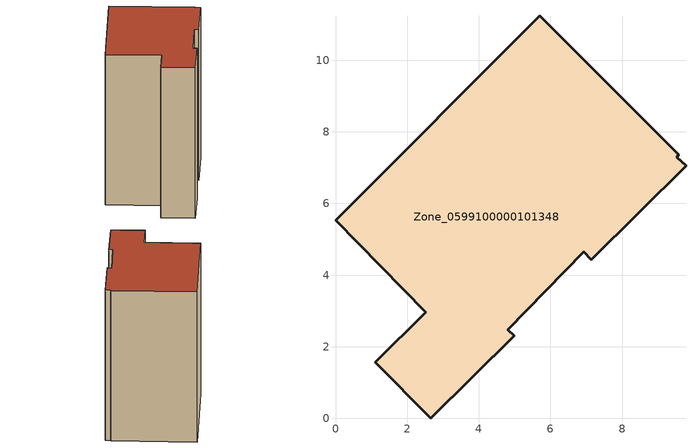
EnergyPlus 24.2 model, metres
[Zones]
Zone_0599100000101348
 floor ground (C_G): 1.11,1.56 2.52,2.96 0,5.53 5.7,11.25 9.59,7.36 9.52,7.29 9.79,7.05 7.14,4.43 6.93,4.65 4.81,2.48 4.98,2.3 2.66,0 z0.78
 wall outside (C_F): 2.52,2.96 1.11,1.56 2.66,0 4.98,2.3 4.81,2.48 6.93,4.65 7.14,4.43 9.79,7.05 9.52,7.29 9.59,7.36 5.7,11.25 0,5.53 2.52,2.96 z0.78:11.08
 roof outside (C_R): 9.79,7.05 9.52,7.29 9.59,7.36 5.7,11.25 0,5.53 2.52,2.96 1.11,1.56 2.66,0 4.98,2.3 4.81,2.48 6.93,4.65 7.14,4.43 z11.08
[BUILDING]
Pand.0599100000101348: North Axis=0; Terrain=City; Loads Convergence Tolerance Value=0.04; Temperature Convergence Tolerance Value=0.4; Solar Distribution=FullExterior; Maximum Number of Warmup Days=25; Minimum Number of Warmup Days=1
[Site:Location]
Rotterdam.The.Hague.AP_ZH_NLD Design_Conditions: Latitude=51.96; Longitude=4.45; Time Zone=1; Elevation=-4.5
[SITE:GROUNDTEMPERATURE:BUILDINGSURFACE]
18, 18, 18, 18, 18, 18, 18, 18, 18, 18, 18, 18
[MATERIAL] Thermal Absorptance=0.9; Solar Absorptance=0.7; Visible Absorptance=0.7
Name | Roughness | Thickness | Conductivity | Density | Specific Heat
G.TC.1946 | MediumSmooth | 0.15 | 1 | 540 | 1210
F.TC.1946 | Rough | 0.3 | 0.857143 | 1920 | 840
R.TC.1946 | MediumRough | 0.2 | 0.909091 | 1500 | 1000
[CONSTRUCTION]
C_G: G.TC.1946
C_F: F.TC.1946
C_R: R.TC.1946
[ZONE]
Zone_0599100000101348: Type=1; Multiplier=1; Ceiling Height=Autocalculate; Volume=Autocalculate; Floor Area=autocalculate; Part of Total Floor Area=Yes
[ZONEINFILTRATION:DESIGNFLOWRATE]
Infil_Zone_0599100000101348: Zone or ZoneList or Space or SpaceList=Zone_0599100000101348; Schedule=AlwaysOn; Design Flow Rate Calculation Method=Flow/Area; Flow Rate per Floor Area=0.003; Constant Term Coefficient=1; Temperature Term Coefficient=0; Velocity Term Coefficient=0; Velocity Squared Term Coefficient=0
[HVACTEMPLATE:ZONE:IDEALLOADSAIRSYSTEM]
Zone_0599100000101348: Maximum Heating Supply Air Temperature=50; Minimum Cooling Supply Air Temperature=13; Maximum Heating Supply Air Humidity Ratio=0.0156; Minimum Cooling Supply Air Humidity Ratio=0.0077; Heating Limit=NoLimit; Cooling Limit=NoLimit; Dehumidification Control Type=ConstantSensibleHeatRatio; Cooling Sensible Heat Ratio=0.7; Dehumidification Setpoint=60; Humidification Control Type=None; Humidification Setpoint=30; Outdoor Air Method=None; Outdoor Air Flow Rate per Person=0.00944; Outdoor Air Flow Rate per Zone Floor Area=0; Outdoor Air Flow Rate per Zone=0; Demand Controlled Ventilation Type=None; Outdoor Air Economizer Type=NoEconomizer; Heat Recovery Type=None; Sensible Heat Recovery Effectiveness=0.7; Latent Heat Recovery Effectiveness=0.65
[ZONECONTROL:THERMOSTAT]
ThermostatControl_Zone_0599100000101348: Zone or ZoneList=Zone_0599100000101348; Control Type Schedule=DualSetpointControlType; Control 1=Thermostat_Zone_0599100000101348; Temperature Difference Between Cutout And Setpoint=0
[THERMOSTATSETPOINT:DUALSETPOINT]
Thermostat_Zone_0599100000101348: Heating Setpoint Temperature Schedule=HeatingSetpoint_Zone_0599100000101348; Cooling Setpoint Temperature Schedule=CoolingSetpoint_Zone_0599100000101348
[SCHEDULE:COMPACT]
HeatingSetpoint_Zone_0599100000101348: Through: 12/31, For: AllDays, Until: 24:00, 21
CoolingSetpoint_Zone_0599100000101348: Through: 12/31, For: AllDays, Until: 24:00, 24
DualSetpointControlType: Through: 12/31, For: AllDays, Until: 24:00, 4
AlwaysOn: Through: 12/31, For: AllDays, Until: 24:00, 1
